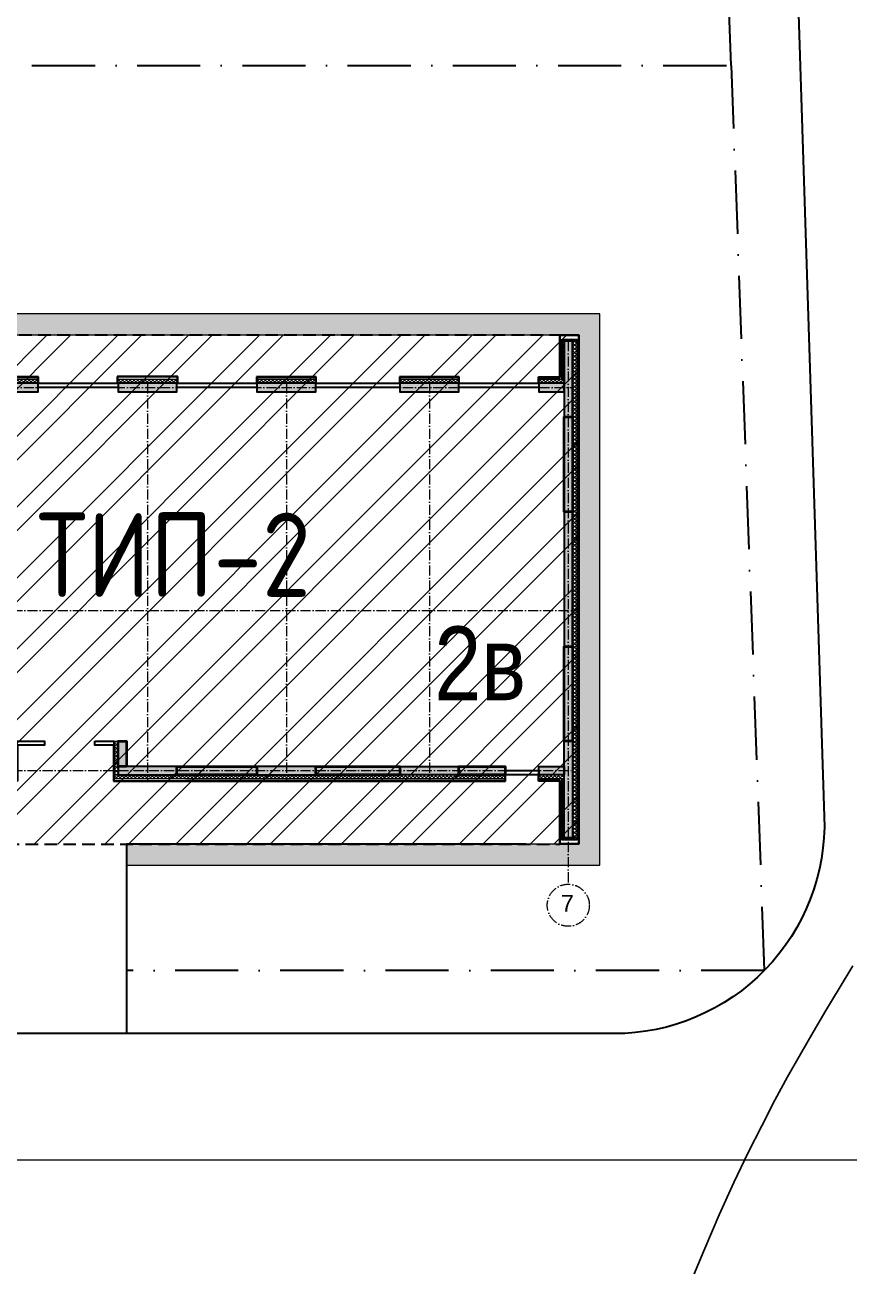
# Model space of a CAD drawing. Header units: millimetres. Extents: x 1353783 to 6492029790, y -7276956 to -512500.
# Drawn here: x 9993529 to 9997447, y -2812207 to -2806309 of the extents above; entities that cross this region are included whole.
import ezdxf
from ezdxf.enums import TextEntityAlignment as Align

# ---------------------------------------------------------------- set-up
doc = ezdxf.new("R2010")
doc.units = ezdxf.units.MM
for name, pattern in [('( Dashed )', [0.75, 0.5, -0.25]), ('482 Границы районов', [5, 3, -1, 0, -1]), ('ACAD_ISO10W100', [18, 12, -3, 0, -3]), ('CONTI', [0]), ('осевая', [50.800000000000004, 31.75, -6.35, 6.35, -6.35])]:
    doc.linetypes.add(name, pattern=pattern)
doc.layers.get('0').update_dxf_attribs({"lineweight": 5})
doc.layers.get('Defpoints').update_dxf_attribs({"color": 255})
for name, color, linetype, lineweight in [('!A-DIAFRAGM типовой', 142, 'Continuous', 0), ('7земля', 7, 'Continuous', 30), ('DIAFRAGM', 46, 'Continuous', 30), ('G-ANNO-SCHD', 231, 'Continuous', 9), ('Hatch', 254, 'Continuous', 5), ('INSULATION', 81, 'Continuous', 5), ('Room_name', 250, 'Continuous', 20), ('Room_number', 250, 'Continuous', 13), ('ГП-Граница учасика ИЖС', 3, 'Continuous', 5), ('ГП-Тратуар', 3, 'Continuous', 5), ('оси', 231, 'осевая', 9)]:
    doc.layers.add(name, color=color, linetype=linetype, lineweight=lineweight)
for name, color, linetype in [('GORIZUNKNOWN', 32, 'CONTI'), ('Заливка', 7, 'Continuous'), ('РЕЛЬЕФ', 7, 'CONTI')]:
    doc.layers.add(name, color=color, linetype=linetype)
doc.styles.add('GOST Common', font='', dxfattribs={"height": 3})
doc.styles.add('ISOCPEUR', font='', dxfattribs={"width": 0.85})
doc.styles.add('основной', font='Arial Narrow.ttf', dxfattribs={"height": 1.5})
doc.styles.get('GOST Common').set_extended_font_data('GOST Common')
doc.styles.get('ISOCPEUR').set_extended_font_data('ISOCPEUR')

# ---------------------------------------------------------------- blocks, each defined once
blk = doc.blocks.new('амвамвам')
at = {"lineweight": 30, "ltscale": 100, "true_color": 0x939598}
h = blk.add_hatch(color=252, dxfattribs=at)
h.dxf.hatch_style = 1
h.paths.add_polyline_path([(9923480.360560589, -3455391.887693424), (9923480.360560581, -3455891.887693424), (9918930.360285982, -3455891.887693426), (9918930.357679904, -3455391.887648867)], flags=17)
h.paths.add_polyline_path([(9926280.360560589, -3455391.887648841), (9926280.360560581, -3455891.887648841), (9937030.35794767, -3455891.887648845), (9937530.35794767, -3455891.887648843), (9937530.35794767, -3443291.857615525), (9937530.35794767, -3442791.857615525), (9912030.357746854, -3442791.857615529), (9911530.357746854, -3442791.857615529), (9911530.357746847, -3458391.654640783), (9912030.361011267, -3458391.654640779), (9912030.357746847, -3443291.85458154), (9937030.357947677, -3443291.857665112), (9937030.357947677, -3455391.887693433)])
at = {"color": 251, "lineweight": 15, "ltscale": 100, "true_color": 0x636466}
blk.add_lwpolyline([(9926280.360560589, -3455391.887648841), (9926280.360560581, -3455891.887648841), (9937030.35794767, -3455891.887648845), (9937530.35794767, -3455891.887648843), (9937530.35794767, -3443291.857615525), (9937530.35794767, -3442791.857615525), (9912030.357746854, -3442791.857615529), (9911530.357746854, -3442791.857615529), (9911530.357746847, -3458391.654640783), (9912030.361011267, -3458391.654640779), (9912030.357746847, -3443291.85458154), (9937030.357947677, -3443291.857665112), (9937030.357947677, -3455391.887693433)], close=True, dxfattribs=at)
blk = doc.blocks.new('ТИП-2')
at = {"layer": '!A-DIAFRAGM типовой', "lineweight": 0, "ltscale": 100, "true_color": 0x000000}
h = blk.add_hatch(color=18, dxfattribs=at)
h.dxf.hatch_style = 1
h.paths.add_polyline_path([(10321114.28069974, -2871325.794384203), (10321314.28069974, -2871325.794339576), (10321314.2802981, -2869525.794339576), (10321114.2802981, -2869525.794384203)])
h = blk.add_hatch(color=18, dxfattribs=at)
h.dxf.hatch_style = 1
h.paths.add_polyline_path([(10345614.2808138, -2871325.784358687), (10345814.2808138, -2871325.78431406), (10345814.28041215, -2869525.78909589), (10345614.28041215, -2869525.789140517)])
h = blk.add_hatch(color=18, dxfattribs=at)
h.dxf.hatch_style = 1
h.paths.add_polyline_path([(10327514.28055711, -2870525.800309684), (10327514.28060173, -2870725.800309684), (10328314.27932481, -2870725.800131175), (10328314.27928018, -2870525.800131175)])
h = blk.add_hatch(color=18, dxfattribs=at)
h.dxf.hatch_style = 1
h.paths.add_polyline_path([(10331714.2812801, -2870525.800449893), (10331714.28132472, -2870725.800449893), (10333114.27990833, -2870725.800137503), (10333114.2798637, -2870525.800137503)])
h = blk.add_hatch(color=18, dxfattribs=at)
h.dxf.hatch_style = 1
h.paths.add_polyline_path([(10335014.28127516, -2870525.800449896), (10335014.28131979, -2870725.800449896), (10336414.27990339, -2870725.800137506), (10336414.27985877, -2870525.800137506)])
h = blk.add_hatch(color=18, dxfattribs=at)
h.dxf.hatch_style = 1
h.paths.add_polyline_path([(10338314.28127516, -2870525.800449896), (10338314.28131979, -2870725.800449896), (10339714.27990339, -2870725.800137506), (10339714.27985877, -2870525.800137506)])
h = blk.add_hatch(color=18, dxfattribs=at)
h.dxf.hatch_style = 1
h.paths.add_polyline_path([(10341714.28127514, -2870525.800449898), (10341714.28131977, -2870725.800449898), (10343114.27990338, -2870725.800137509), (10343114.27985875, -2870525.800137509)])
h = blk.add_hatch(color=18, dxfattribs=at)
h.dxf.hatch_style = 1
h.paths.add_polyline_path([(10345014.2805906, -2870525.791351355), (10345014.28063523, -2870725.791351355), (10345614.28067992, -2870725.791217473), (10345614.28063529, -2870525.791217473)])
h = blk.add_hatch(color=18, dxfattribs=at)
h.dxf.hatch_style = 1
h.paths.add_polyline_path([(10327514.28073561, -2871325.794377865), (10327714.28073561, -2871325.794333238), (10327714.28060173, -2870725.794333238), (10327514.28060173, -2870725.794377865)])
h = blk.add_hatch(color=18, dxfattribs=at)
h.dxf.hatch_style = 1
h.paths.add_polyline_path([(10345814.28014073, -2873575.794361891), (10345614.28014073, -2873575.794406518), (10345614.28085477, -2876775.794416242), (10345814.28085477, -2876775.794371615)])
h = blk.add_hatch(color=18, dxfattribs=at)
h.dxf.hatch_style = 1
h.paths.add_polyline_path([(10321114.28003041, -2876775.795799684), (10321314.28003041, -2876775.795755057), (10321314.2794391, -2874125.798562277), (10321114.2794391, -2874125.798606904)])
h = blk.add_hatch(color=18, dxfattribs=at)
h.dxf.hatch_style = 1
h.paths.add_polyline_path([(10327714.28037449, -2874125.798539959), (10327514.28037449, -2874125.798584586), (10327514.28096579, -2876775.794385423), (10327714.28096579, -2876775.794340796)])
h = blk.add_hatch(color=18, dxfattribs=at)
h.dxf.hatch_style = 1
h.paths.add_polyline_path([(10321314.27962602, -2874925.831572238), (10321314.27967064, -2875125.831572238), (10322714.27967064, -2875125.831259849), (10322714.27962602, -2874925.831259849)])
h = blk.add_hatch(color=18, dxfattribs=at)
h.dxf.hatch_style = 1
h.paths.add_polyline_path([(10326114.28152829, -2874925.825995184), (10326114.28157292, -2875125.825995184), (10327514.28157292, -2875125.825682795), (10327514.28152829, -2874925.825682795)])
h = blk.add_hatch(color=18, dxfattribs=at)
h.dxf.hatch_style = 1
h.paths.add_polyline_path([(10321114.27915135, -2881326.077643656), (10321314.27915135, -2881326.077599029), (10321314.27863808, -2879025.800171928), (10321114.27863808, -2879025.800216555)])
h = blk.add_hatch(color=18, dxfattribs=at)
h.dxf.hatch_style = 1
h.paths.add_polyline_path([(10327514.2807444, -2879025.799959368), (10327714.2807444, -2879025.800003995), (10327714.28023113, -2881326.058647835), (10327514.28023113, -2881326.058603208)])
h = blk.add_hatch(color=18, dxfattribs=at)
h.dxf.hatch_style = 1
h.paths.add_polyline_path([(10332314.28074961, -2879025.801131424), (10332514.28074961, -2879025.801176051), (10332514.28057111, -2879825.794317264), (10332314.28057111, -2879825.794272637)])
h = blk.add_hatch(color=18, dxfattribs=at)
h.dxf.hatch_style = 1
h.paths.add_polyline_path([(10345614.28074932, -2879025.800275051), (10345814.28074932, -2879025.800319678), (10345814.2802361, -2881325.824323273), (10345614.2802361, -2881325.824278646)])
h = blk.add_hatch(color=18, dxfattribs=at)
h.dxf.hatch_style = 1
h.paths.add_polyline_path([(10327714.2805659, -2879825.794171644), (10327714.28061052, -2879625.794171644), (10328314.28098999, -2879625.794305526), (10328314.28094537, -2879825.794305526)])
h = blk.add_hatch(color=18, dxfattribs=at)
h.dxf.hatch_style = 1
h.paths.add_polyline_path([(10331714.28102024, -2879825.794138756), (10331714.28106486, -2879625.794138756), (10332314.28061573, -2879625.794272637), (10332314.28057111, -2879825.794272637)])
h = blk.add_hatch(color=18, dxfattribs=at)
h.dxf.hatch_style = 1
h.paths.add_polyline_path([(10335014.28225489, -2879625.824392607), (10335014.28229951, -2879825.824392607), (10336414.28110833, -2879825.824080218), (10336414.2810637, -2879625.824080218)])
h = blk.add_hatch(color=18, dxfattribs=at)
h.dxf.hatch_style = 1
h.paths.add_polyline_path([(10338314.28253459, -2879625.794518085), (10338314.28257921, -2879825.794518085), (10339714.28052839, -2879825.794205696), (10339714.28048377, -2879625.794205696)])
h = blk.add_hatch(color=18, dxfattribs=at)
h.dxf.hatch_style = 1
h.paths.add_polyline_path([(10341714.28127385, -2879825.824144751), (10341714.28131847, -2879625.824144751), (10343114.27988221, -2879625.824457141), (10343114.27983759, -2879825.824457141)])
h = blk.add_hatch(color=18, dxfattribs=at)
h.dxf.hatch_style = 1
h.paths.add_polyline_path([(10345014.28052612, -2879825.793282383), (10345014.28057075, -2879625.793282383), (10345614.28061544, -2879625.793416264), (10345614.28057081, -2879825.793416264)])
h = blk.add_hatch(color=18, dxfattribs=at)
h.dxf.hatch_style = 1
h.paths.add_polyline_path([(10321314.28051204, -2881126.057442903), (10321314.28055666, -2881326.057442903), (10321914.28006483, -2881326.057309022), (10321914.2800202, -2881126.057309022)])
h = blk.add_hatch(color=18, dxfattribs=at)
h.dxf.hatch_style = 1
h.paths.add_polyline_path([(10326914.28070969, -2881126.058737089), (10326914.28075432, -2881326.058737089), (10327514.28029807, -2881326.058603208), (10327514.28025345, -2881126.058603208)])
at = {"layer": 'Hatch', "lineweight": 40, "ltscale": 0.5, "true_color": 0x000000}
for points in [[(10345814.28061054, -2873575.794361891), (10345614.28061054, -2873575.794361891), (10345614.28061054, -2871325.788480768), (10345814.28061054, -2871325.788480768)], [(10326114.2815506, -2875125.831259849), (10326114.2815506, -2874925.831259849), (10322714.27970029, -2874925.831259849), (10322714.27970029, -2875125.831259849)], [(10321314.27894875, -2879025.800193593), (10321114.27894875, -2879025.800193593), (10321114.27894875, -2876775.793202593), (10321314.27894875, -2876775.793202593)], [(10327714.28061054, -2878025.796644622), (10327514.28061054, -2878025.796644622), (10327514.28061054, -2876775.794349302), (10327714.28061054, -2876775.794349302)], [(10345814.28061053, -2879025.800297365), (10345614.28061053, -2879025.800297365), (10345614.28061053, -2876775.794416242), (10345814.28061053, -2876775.794416242)], [(10335214.28061027, -2879625.821870604), (10335014.28061027, -2879625.821870604), (10335014.28061027, -2879025.825927126), (10335214.28061027, -2879025.825927126)], [(10328314.28098999, -2879825.824323271), (10328314.28098999, -2879625.824323271), (10330914.29235347, -2879625.824323271), (10330914.29235347, -2879825.824323271)], [(10336414.28108601, -2879825.794361876), (10336414.28108601, -2879625.794361876), (10338314.28253459, -2879625.794361876), (10338314.28253459, -2879825.794361876)], [(10339714.28050608, -2879825.794361876), (10339714.28050608, -2879625.794361876), (10341714.28129616, -2879625.794361876), (10341714.28129616, -2879825.794361876)], [(10343114.2798599, -2879825.794361876), (10343114.2798599, -2879625.794361876), (10344214.28054843, -2879625.794361876), (10344214.28054843, -2879825.794361876)]]:
    blk.add_hatch(color=18, dxfattribs=at).paths.add_polyline_path(points)
at = {"layer": 'INSULATION', "ltscale": 0.5, "true_color": 0x000000}
h = blk.add_hatch(dxfattribs=at)
h.set_pattern_fill('ANSI37', color=18, scale=9.999997768927233, angle=-90.00000000000006)
h.set_pattern_definition([(314.9999999999999, (10327382.394814, -2869475.794395359), (22.45063529377169, 22.45063529377164), []), (44.99999999999994, (10327382.394814, -2869475.794395359), (-22.45063529377164, 22.45063529377169), [])])
h.paths.add_polyline_path([(10321364.2798853, -2869475.794395359), (10321364.2798853, -2869525.794384203), (10321064.28030925, -2869525.794384203), (10321064.28030925, -2869475.794395359)])
h = blk.add_hatch(dxfattribs=at)
h.set_pattern_fill('ANSI37', color=18, scale=9.999997768927233, angle=180)
h.set_pattern_definition([(225, (10321114.2802981, -2875843.908888947), (22.45063529377165, -22.45063529377168), []), (314.9999999999999, (10321114.2802981, -2875843.908888947), (22.45063529377168, 22.45063529377165), [])])
h.paths.add_polyline_path([(10321114.2802981, -2871325.790389668), (10321064.28030925, -2871325.790389668), (10321064.28030925, -2869525.794384204), (10321114.2802981, -2869525.794384204)])
h = blk.add_hatch(dxfattribs=at)
h.set_pattern_fill('ANSI37', color=18, scale=9.999997768927233, angle=180)
h.set_pattern_definition([(225, (10321364.2798853, -2875843.90884432), (22.45063529377165, -22.45063529377168), []), (314.9999999999999, (10321364.2798853, -2875843.90884432), (22.45063529377168, 22.45063529377165), [])])
h.paths.add_polyline_path([(10321364.2798853, -2871325.790345041), (10321314.27989646, -2871325.790345041), (10321314.27989646, -2869525.794339577), (10321364.2798853, -2869525.794339577)])
h = blk.add_hatch(dxfattribs=at)
h.set_pattern_fill('ANSI37', color=18, scale=9.999997768927233, angle=-90.00000000000006)
h.set_pattern_definition([(314.9999999999999, (10351882.39492805, -2869475.789151673), (22.45063529377169, 22.45063529377164), []), (44.99999999999994, (10351882.39492805, -2869475.789151673), (-22.45063529377164, 22.45063529377169), [])])
h.paths.add_polyline_path([(10345914.28061054, -2869475.789151673), (10345914.28061054, -2869525.789140517), (10345564.28042331, -2869525.789140517), (10345564.28042331, -2869475.789151673)])
h = blk.add_hatch(dxfattribs=at)
h.set_pattern_fill('ANSI37', color=18, scale=9.999997768927233, angle=180)
h.set_pattern_definition([(225, (10345614.28041215, -2875843.903645261), (22.45063529377165, -22.45063529377168), []), (314.9999999999999, (10345614.28041215, -2875843.903645261), (22.45063529377168, 22.45063529377165), [])])
h.paths.add_polyline_path([(10345614.28041215, -2870425.78714325), (10345564.28042331, -2870425.78714325), (10345564.28042331, -2869525.789140518), (10345614.28041215, -2869525.789140518)])
h = blk.add_hatch(dxfattribs=at)
h.set_pattern_fill('ANSI37', color=18, scale=20)
h.set_pattern_definition([(45, (10345814.28061054, -2874889.555347299), (-44.90128060534577, 44.90128060534577), []), (135, (10345814.28061054, -2874889.555347299), (-44.90128060534577, -44.90128060534576), [])])
h.paths.add_polyline_path([(10345814.28061054, -2869525.78909589), (10345914.28061054, -2869525.78909589), (10345914.28061054, -2881325.824323273), (10345814.28061054, -2881325.824323273)])
h = blk.add_hatch(dxfattribs=at)
h.set_pattern_fill('ANSI37', color=18, scale=20)
h.set_pattern_definition([(45, (10327414.2815629, -2865889.519247569), (-44.90128060534577, 44.90128060534577), []), (135, (10327414.2815629, -2865889.519247569), (-44.90128060534577, -44.90128060534576), [])])
h.paths.add_polyline_path([(10327414.2815629, -2870425.794355548), (10327514.2815629, -2870425.794355548), (10327514.2815629, -2871325.789249334), (10327414.2815629, -2871325.789249334)])
h = blk.add_hatch(dxfattribs=at)
h.set_pattern_fill('ANSI37', color=18, scale=20, angle=-90.00000000000001)
h.set_pattern_definition([(315, (10332450.5196007, -2870425.794355548), (44.90128060534578, 44.90128060534576), []), (44.99999999999999, (10332450.5196007, -2870425.794355548), (-44.90128060534575, 44.90128060534578), [])])
h.paths.add_polyline_path([(10328314.27928018, -2870425.794355548), (10328314.27928018, -2870525.794355548), (10327514.28056893, -2870525.794355548), (10327514.28056893, -2870425.794355548)])
h = blk.add_hatch(dxfattribs=at)
h.set_pattern_fill('ANSI37', color=18, scale=20, angle=-90.00000000000001)
h.set_pattern_definition([(315, (10337250.52018422, -2870425.794361876), (44.90128060534578, 44.90128060534576), []), (44.99999999999999, (10337250.52018422, -2870425.794361876), (-44.90128060534575, 44.90128060534578), [])])
h.paths.add_polyline_path([(10333114.2798637, -2870425.794361876), (10333114.2798637, -2870525.794361876), (10331714.28128971, -2870525.794361876), (10331714.28128971, -2870425.794361876)])
h = blk.add_hatch(dxfattribs=at)
h.set_pattern_fill('ANSI37', color=18, scale=20, angle=-90.00000000000001)
h.set_pattern_definition([(315, (10340550.52017928, -2870425.794361879), (44.90128060534578, 44.90128060534576), []), (44.99999999999999, (10340550.52017928, -2870425.794361879), (-44.90128060534575, 44.90128060534578), [])])
h.paths.add_polyline_path([(10336414.27985877, -2870425.794361879), (10336414.27985877, -2870525.794361879), (10335014.28128477, -2870525.794361879), (10335014.28128477, -2870425.794361879)])
h = blk.add_hatch(dxfattribs=at)
h.set_pattern_fill('ANSI37', color=18, scale=20, angle=-90.00000000000001)
h.set_pattern_definition([(315, (10343850.52017928, -2870425.794361879), (44.90128060534578, 44.90128060534576), []), (44.99999999999999, (10343850.52017928, -2870425.794361879), (-44.90128060534575, 44.90128060534578), [])])
h.paths.add_polyline_path([(10339714.27985877, -2870425.794361879), (10339714.27985877, -2870525.794361879), (10338314.28128477, -2870525.794361879), (10338314.28128477, -2870425.794361879)])
h = blk.add_hatch(dxfattribs=at)
h.set_pattern_fill('ANSI37', color=18, scale=20, angle=-90.00000000000001)
h.set_pattern_definition([(315, (10347250.52017927, -2870425.794361881), (44.90128060534578, 44.90128060534576), []), (44.99999999999999, (10347250.52017927, -2870425.794361881), (-44.90128060534575, 44.90128060534578), [])])
h.paths.add_polyline_path([(10343114.27985875, -2870425.794361881), (10343114.27985875, -2870525.794361881), (10341714.28128475, -2870525.794361881), (10341714.28128475, -2870425.794361881)])
h = blk.add_hatch(dxfattribs=at)
h.set_pattern_fill('ANSI37', color=18, scale=20, angle=-90.00000000000001)
h.set_pattern_definition([(315, (10349750.51964987, -2870425.785062528), (44.90128060534578, 44.90128060534576), []), (44.99999999999999, (10349750.51964987, -2870425.785062528), (-44.90128060534575, 44.90128060534578), [])])
h.paths.add_polyline_path([(10345614.28063529, -2870425.785062528), (10345614.28063529, -2870525.785062528), (10345014.28063528, -2870525.785062528), (10345014.28063528, -2870425.785062528)])
h = blk.add_hatch(dxfattribs=at)
h.set_pattern_fill('ANSI37', color=18, scale=9.999997768927233, angle=-90.00000000000006)
h.set_pattern_definition([(314.9999999999999, (10327382.394814, -2871325.790345041), (22.45063529377169, 22.45063529377164), []), (44.99999999999994, (10327382.394814, -2871325.790345041), (-22.45063529377164, 22.45063529377169), [])])
h.paths.add_polyline_path([(10321364.2798853, -2871325.790345041), (10321364.2798853, -2871375.790333886), (10321064.28030925, -2871375.790333886), (10321064.28030925, -2871325.790345041)])
h = blk.add_hatch(dxfattribs=at)
h.set_pattern_fill('ANSI37', color=18, scale=9.999997768927233, angle=-90.00000000000006)
h.set_pattern_definition([(314.9999999999999, (10327382.39437895, -2874075.798565724), (22.45063529377169, 22.45063529377164), []), (44.99999999999994, (10327382.39437895, -2874075.798565724), (-22.45063529377164, 22.45063529377169), [])])
h.paths.add_polyline_path([(10321364.27945026, -2874075.798565724), (10321364.27945026, -2874125.798554569), (10321014.27946141, -2874125.798554569), (10321014.27946141, -2874075.798565724)])
h = blk.add_hatch(dxfattribs=at)
h.set_pattern_fill('ANSI37', color=18, scale=20)
h.set_pattern_definition([(45, (10321014.27946141, -2874889.533734227), (-44.90128060534577, 44.90128060534577), []), (135, (10321014.27946141, -2874889.533734227), (-44.90128060534577, -44.90128060534576), [])])
h.paths.add_polyline_path([(10321014.27946141, -2874125.798606904), (10321114.27946141, -2874125.798606904), (10321114.27946141, -2881326.048640783), (10321014.27946141, -2881326.048640783)])
h = blk.add_hatch(dxfattribs=at)
h.set_pattern_fill('ANSI37', color=18, scale=9.999997768927233, angle=180)
h.set_pattern_definition([(225, (10321364.27945026, -2880543.938621005), (22.45063529377165, -22.45063529377168), []), (314.9999999999999, (10321364.27945026, -2880543.938621005), (22.45063529377168, 22.45063529377165), [])])
h.paths.add_polyline_path([(10321364.27945026, -2874825.824133673), (10321314.27946142, -2874825.824133673), (10321314.27946142, -2874125.798562277), (10321364.27945026, -2874125.798562277)])
h = blk.add_hatch(dxfattribs=at)
h.set_pattern_fill('ANSI37', color=18, scale=20)
h.set_pattern_definition([(45, (10327414.28061054, -2874689.525385892), (-44.90128060534577, 44.90128060534577), []), (135, (10327414.28061054, -2874689.525385892), (-44.90128060534577, -44.90128060534576), [])])
h.paths.add_polyline_path([(10327414.28061054, -2874125.798386612), (10327514.28061054, -2874125.798386612), (10327514.28061054, -2874925.830007446), (10327414.28061054, -2874925.830007446)])
h = blk.add_hatch(dxfattribs=at)
h.set_pattern_fill('ANSI37', color=18, scale=20, angle=-90.00000000000001)
h.set_pattern_definition([(315, (10330450.52060862, -2874825.824133673), (44.90128060534578, 44.90128060534576), []), (44.99999999999999, (10330450.52060862, -2874825.824133673), (-44.90128060534575, 44.90128060534578), [])])
h.paths.add_polyline_path([(10327414.28159401, -2874825.824133673), (10327414.28159401, -2874925.824133673), (10321314.27962602, -2874925.824133673), (10321314.27962602, -2874825.824133673)])
h = blk.add_hatch(dxfattribs=at)
h.set_pattern_fill('ANSI37', color=18, scale=20, angle=179.9999999999999)
h.set_pattern_definition([(225, (10332614.28057056, -2888962.033331858), (44.90128060534573, -44.90128060534581), []), (314.9999999999999, (10332614.28057056, -2888962.033331858), (44.90128060534581, 44.90128060534572), [])])
h.paths.add_polyline_path([(10332614.28057056, -2879925.794317249), (10332514.28057056, -2879925.794317249), (10332514.28057056, -2879025.801176051), (10332614.28057056, -2879025.801176051)])
h = blk.add_hatch(dxfattribs=at)
h.set_pattern_fill('ANSI37', color=18, scale=20, angle=179.9999999999999)
h.set_pattern_definition([(225, (10335014.28061027, -2888962.063337865), (44.90128060534573, -44.90128060534581), []), (314.9999999999999, (10335014.28061027, -2888962.063337865), (44.90128060534581, 44.90128060534572), [])])
h.paths.add_polyline_path([(10335014.28061027, -2879825.824323271), (10334914.28061027, -2879825.824323271), (10334914.28061027, -2879025.825927126), (10335014.28061027, -2879025.825927126)])
h = blk.add_hatch(dxfattribs=at)
h.set_pattern_fill('ANSI37', color=18, scale=20)
h.set_pattern_definition([(45, (10327714.28025345, -2874989.564133187), (-44.90128060534577, 44.90128060534577), []), (135, (10327714.28025345, -2874989.564133187), (-44.90128060534577, -44.90128060534576), [])])
h.paths.add_polyline_path([(10327714.28025345, -2879925.785347199), (10327814.28025345, -2879925.785347199), (10327814.28025345, -2881426.079039743), (10327714.28025345, -2881426.079039743)])
h = blk.add_hatch(dxfattribs=at)
h.set_pattern_fill('ANSI37', color=18, scale=20, angle=-90.00000000000001)
h.set_pattern_definition([(315, (10336350.53136806, -2879825.824323271), (44.90128060534578, 44.90128060534576), []), (44.99999999999999, (10336350.53136806, -2879825.824323271), (-44.90128060534575, 44.90128060534578), [])])
h.paths.add_polyline_path([(10330914.29235347, -2879825.824323271), (10330914.29235347, -2879925.824323271), (10327714.28053664, -2879925.824323271), (10327714.28053664, -2879825.824323271)])
h = blk.add_hatch(dxfattribs=at)
h.set_pattern_fill('ANSI37', color=18, scale=20, angle=-90.00000000000001)
h.set_pattern_definition([(315, (10337150.5195857, -2879825.794317264), (44.90128060534578, 44.90128060534576), []), (44.99999999999999, (10337150.5195857, -2879825.794317264), (-44.90128060534575, 44.90128060534578), [])])
h.paths.add_polyline_path([(10332514.28057083, -2879825.794317264), (10332514.28057083, -2879925.794317264), (10331714.28105371, -2879925.794317264), (10331714.28105371, -2879825.794317264)])
h = blk.add_hatch(dxfattribs=at)
h.set_pattern_fill('ANSI37', color=18, scale=20, angle=-90.00000000000001)
h.set_pattern_definition([(315, (10337150.51958543, -2879825.794317264), (44.90128060534578, 44.90128060534576), []), (44.99999999999999, (10337150.51958543, -2879825.794317264), (-44.90128060534575, 44.90128060534578), [])])
h.paths.add_polyline_path([(10332514.28057056, -2879825.794317264), (10332514.28057056, -2879925.794317264), (10331714.28105371, -2879925.794317264), (10331714.28105371, -2879825.794317264)])
h = blk.add_hatch(dxfattribs=at)
h.set_pattern_fill('ANSI37', color=18, scale=20, angle=-90.00000000000001)
h.set_pattern_definition([(315, (10348350.49587957, -2879825.824323271), (44.90128060534578, 44.90128060534576), []), (44.99999999999999, (10348350.49587957, -2879825.824323271), (-44.90128060534575, 44.90128060534578), [])])
h.paths.add_polyline_path([(10344214.28054843, -2879825.824323271), (10344214.28054843, -2879925.824323271), (10334914.28061027, -2879925.824323271), (10334914.28061027, -2879825.824323271)])
h = blk.add_hatch(dxfattribs=at)
h.set_pattern_fill('ANSI37', color=18, scale=20, angle=-90.00000000000001)
h.set_pattern_definition([(315, (10350550.47336881, -2879825.793460892), (44.90128060534578, 44.90128060534576), []), (44.99999999999999, (10350550.47336881, -2879825.793460892), (-44.90128060534575, 44.90128060534578), [])])
h.paths.add_polyline_path([(10345614.2805485, -2879825.793460892), (10345614.2805485, -2879925.793460892), (10345014.28057075, -2879925.793460892), (10345014.28057075, -2879825.793460892)])
h = blk.add_hatch(dxfattribs=at)
h.set_pattern_fill('ANSI37', color=18, scale=9.999997768927233, angle=180)
h.set_pattern_definition([(225, (10345614.2805485, -2886243.907965635), (22.45063529377165, -22.45063529377168), []), (314.9999999999999, (10345614.2805485, -2886243.907965635), (22.45063529377168, 22.45063529377165), [])])
h.paths.add_polyline_path([(10345614.2805485, -2881325.824290544), (10345564.28055965, -2881325.824290544), (10345564.28055965, -2879925.793460892), (10345614.2805485, -2879925.793460892)])
h = blk.add_hatch(dxfattribs=at)
h.set_pattern_fill('ANSI37', color=18, scale=20, angle=-90.00000000000001)
h.set_pattern_definition([(315, (10324750.51957127, -2881326.077621342), (44.90128060534578, 44.90128060534576), []), (44.99999999999999, (10324750.51957127, -2881326.077621342), (-44.90128060534575, 44.90128060534578), [])])
h.paths.add_polyline_path([(10321914.28009829, -2881326.077621342), (10321914.28009829, -2881426.077621342), (10321014.27946141, -2881426.077621342), (10321014.27946141, -2881326.077621342)])
h = blk.add_hatch(dxfattribs=at)
h.set_pattern_fill('ANSI37', color=18, scale=20, angle=-90.00000000000001)
h.set_pattern_definition([(315, (10330750.51926805, -2881326.079039743), (44.90128060534578, 44.90128060534576), []), (44.99999999999999, (10330750.51926805, -2881326.079039743), (-44.90128060534575, 44.90128060534578), [])])
h.paths.add_polyline_path([(10327714.28025345, -2881326.079039743), (10327714.28025345, -2881426.079039743), (10326914.28071002, -2881426.079039743), (10326914.28071002, -2881326.079039743)])
h = blk.add_hatch(dxfattribs=at)
h.set_pattern_fill('ANSI37', color=18, scale=9.999997768927233, angle=-90.00000000000006)
h.set_pattern_definition([(314.9999999999999, (10351882.3950644, -2881325.824290544), (22.45063529377169, 22.45063529377164), []), (44.99999999999994, (10351882.3950644, -2881325.824290544), (-22.45063529377164, 22.45063529377169), [])])
h.paths.add_polyline_path([(10345914.28061054, -2881325.824290544), (10345914.28061054, -2881375.824279389), (10345564.28055965, -2881375.824279389), (10345564.28055965, -2881325.824290544)])
at = {"color": 18, "linetype": 'ByBlock', "lineweight": 30, "true_color": 0x000000}
for points in [[(10328314.27928018, -2870525.794355548), (10331714.28130241, -2870525.794355548), (10331714.28130241, -2870625.800449893), (10328314.27928018, -2870625.800449893)], [(10333114.27986369, -2870525.756146566), (10335014.28131978, -2870525.756146566), (10335014.28131978, -2870625.756146566), (10333114.27986369, -2870625.756146566)], [(10336414.27985876, -2870525.794361879), (10338314.28129747, -2870525.794361879), (10338314.28129747, -2870625.800449896), (10336414.27985876, -2870625.800449896)], [(10339714.27985876, -2870525.794361879), (10341714.28131977, -2870525.794361879), (10341714.28131977, -2870625.799449384), (10339714.27985876, -2870625.799449384)], [(10343114.27985875, -2870525.794339563), (10345014.28061292, -2870525.794339563), (10345014.28061292, -2870625.800185732), (10343114.27985875, -2870625.800185732)], [(10327514.2815629, -2871325.795381329), (10327614.2815629, -2871325.795381329), (10327614.2815629, -2872125.795181153), (10327514.2815629, -2872125.795181153)], [(10327514.28071269, -2873325.798386612), (10327614.28071269, -2873325.798386612), (10327614.28071269, -2874125.798562272), (10327514.28071269, -2874125.798562272)], [(10332614.28057056, -2879025.768387593), (10333264.25908176, -2879025.768387593), (10333264.25908176, -2879125.768387593), (10332614.28057056, -2879125.768387593)], [(10334464.24565501, -2879025.825927157), (10334914.29123075, -2879025.825927157), (10334914.29123075, -2879125.825927126), (10334464.24565501, -2879125.825927126)], [(10330914.29235347, -2879725.797039525), (10331714.29235347, -2879725.797039525), (10331714.29235347, -2879825.824323271), (10330914.29235347, -2879825.824323271)], [(10344214.28054843, -2879725.800007225), (10345014.28057075, -2879725.800007225), (10345014.28057075, -2879825.793282383), (10344214.28054843, -2879825.793282383)]]:
    blk.add_lwpolyline(points, close=True, dxfattribs=at)
at = {"layer": '7земля', "color": 18, "lineweight": 30, "ltscale": 100, "true_color": 0x000000}
for p, q in [((10320964.28027582, -2871475.796514559), (10320964.2804097, -2869375.791233699)), ((10320964.2804097, -2869375.791233699), (10321414.2809006, -2869375.791233699)), ((10320974.28027646, -2871465.796514559), (10320974.28040907, -2869385.791233699)), ((10320974.28040907, -2869385.791233699), (10321404.28089996, -2869385.791233699)), ((10321404.28089996, -2869385.791233699), (10321404.28076736, -2871465.796514559)), ((10321414.2809006, -2869375.791233699), (10321414.28076672, -2871475.796514559)), ((10345514.28045678, -2869375.79436189), (10345964.28061054, -2869375.794317263)), ((10345514.28059066, -2870375.794339575), (10345514.28045678, -2869375.79436189)), ((10345524.28045812, -2869385.794360898), (10345954.28061054, -2869385.794318255)), ((10345524.280592, -2870385.794339138), (10345524.28045812, -2869385.794360898)), ((10345954.28061054, -2869385.794318255), (10345954.28061053, -2881465.824344593)), ((10345964.28061054, -2869375.794317263), (10345964.28061053, -2881475.824345585)), ((10328324.28124144, -2870375.794355548), (10327364.28159401, -2870375.794355548)), ((10327364.28159401, -2870375.794355548), (10327364.28159401, -2871335.795381329)), ((10328314.28124144, -2870385.794355548), (10327374.28159401, -2870385.794355548)), ((10327374.28159401, -2870385.794355548), (10327374.28159401, -2871325.795381329)), ((10328314.28124144, -2870525.794355548), (10328314.28124144, -2870385.794355548)), ((10328324.28124144, -2870525.794355548), (10328324.28124144, -2870375.794355548)), ((10333124.27992577, -2870375.794361876), (10331704.28132896, -2870375.794361876)), ((10331704.28132896, -2870375.794361876), (10331704.28132896, -2870525.794361875)), ((10333114.27992577, -2870385.794361876), (10331714.28132896, -2870385.794361876)), ((10331714.28132896, -2870385.794361876), (10331714.28132896, -2870525.794361875)), ((10333114.27992577, -2870525.794361876), (10333114.27992577, -2870385.794361876)), ((10333124.27992577, -2870525.794361876), (10333124.27992577, -2870375.794361876)), ((10336434.27992084, -2870365.794361879), (10334994.28132403, -2870365.79436188)), ((10334994.28132403, -2870365.79436188), (10334994.28132403, -2870525.794361878)), ((10336424.27992084, -2870375.794361879), (10335004.28132403, -2870375.79436188)), ((10335004.28132403, -2870375.79436188), (10335004.28132403, -2870525.794361878)), ((10336424.27992084, -2870525.794361879), (10336424.27992084, -2870375.794361879)), ((10336434.27992084, -2870525.794361879), (10336434.27992084, -2870365.794361879)), ((10339724.27992084, -2870375.794361879), (10338304.28132403, -2870375.79436188)), ((10338304.28132403, -2870375.79436188), (10338304.28132403, -2870525.794361878)), ((10339714.27992084, -2870385.794361879), (10338314.28132403, -2870385.79436188)), ((10338314.28132403, -2870385.79436188), (10338314.28132403, -2870525.794361878)), ((10339714.27992084, -2870525.794361879), (10339714.27992084, -2870385.794361879)), ((10339724.27992084, -2870525.794361879), (10339724.27992084, -2870375.794361879)), ((10343124.27992082, -2870375.794361881), (10341704.28132401, -2870375.794361882)), ((10341704.28132401, -2870375.794361882), (10341704.28132401, -2870525.794361881)), ((10343114.27992082, -2870385.794361881), (10341714.28132401, -2870385.794361882)), ((10341714.28132401, -2870385.794361882), (10341714.28132401, -2870525.794361881)), ((10343114.27992082, -2870525.794361881), (10343114.27992082, -2870385.794361881)), ((10343124.27992082, -2870525.794361881), (10343124.27992082, -2870375.794361881)), ((10345004.28061053, -2870375.794361889), (10345514.28059066, -2870375.794339575)), ((10345004.28061054, -2870525.794361876), (10345004.28061053, -2870375.794361889)), ((10345014.28061053, -2870385.794361452), (10345524.280592, -2870385.794339138)), ((10345014.28061054, -2870525.794361875), (10345014.28061053, -2870385.794361452)), ((10321404.28076736, -2871465.796514559), (10320974.28027646, -2871465.796514559)), ((10327364.28159401, -2871335.795381329), (10327514.27367144, -2871335.795381329)), ((10327374.28159401, -2871325.795381329), (10327514.27367144, -2871325.795381329)), ((10321414.28076672, -2871475.796514559), (10320964.28027582, -2871475.796514559)), ((10320964.28106804, -2881476.057353649), (10320964.28106805, -2874025.8241832)), ((10320964.28106805, -2874025.8241832), (10321414.27945026, -2874025.824160886)), ((10320974.28106804, -2881466.057353649), (10320974.28106805, -2874035.824182704)), ((10320974.28106805, -2874035.824182704), (10321404.27945026, -2874035.824161382)), ((10321404.27945026, -2874035.824161382), (10321404.27945026, -2874785.824122479)), ((10321414.27945026, -2874025.824160886), (10321414.27945026, -2874775.824122517)), ((10327364.28159401, -2874775.82414483), (10327364.21292597, -2874115.798386612)), ((10327364.21292597, -2874115.798386612), (10327514.21293713, -2874115.798386612)), ((10327374.28263445, -2874785.824144868), (10327374.21396641, -2874125.798386612)), ((10327374.21396641, -2874125.798386612), (10327514.21293713, -2874125.798386612)), ((10321404.27945026, -2874785.824122479), (10327374.28263445, -2874785.824144868)), ((10321414.27945026, -2874775.824122517), (10327364.28159401, -2874775.82414483)), ((10332614.261845, -2879125.768828188), (10332614.29885607, -2879965.794317266)), ((10332624.26184499, -2879125.768387593), (10332624.29929667, -2879975.794317266)), ((10334904.29123078, -2879125.822909051), (10334904.28061027, -2879976.91874114)), ((10334914.29123078, -2879125.823033837), (10334914.28073513, -2879966.912338934)), ((10330914.29235347, -2879965.809323515), (10327854.28034276, -2879965.803491376)), ((10327854.28034276, -2879965.803491376), (10327854.28034276, -2881465.80350904)), ((10330924.29235347, -2879975.809342574), (10327864.28034276, -2879975.803510435)), ((10327864.28034276, -2879975.803510435), (10327864.28034276, -2881475.803510435)), ((10330914.29235347, -2879825.839303969), (10330914.29235347, -2879965.809323515)), ((10330924.29235347, -2879825.839303969), (10330924.29235347, -2879975.809342574)), ((10331704.28105371, -2879975.794317264), (10331704.28105371, -2879825.794317265)), ((10332624.29929667, -2879975.794317266), (10331704.28105371, -2879975.794317264)), ((10331714.28105371, -2879965.794317264), (10331714.28105371, -2879825.794317265)), ((10332614.29885607, -2879965.794317266), (10331714.28105371, -2879965.794317264)), ((10334904.28061027, -2879976.91874114), (10336614.28759306, -2879975.82432327)), ((10334914.28073513, -2879966.912338934), (10336614.28119298, -2879965.824325318)), ((10336614.28759306, -2879965.82432327), (10344214.28054843, -2879965.82432327)), ((10336614.28759306, -2879975.82432327), (10344224.28054843, -2879975.82432327)), ((10344214.28054843, -2879965.82432327), (10344214.28054843, -2879825.82432327)), ((10344224.28054843, -2879975.82432327), (10344224.28054843, -2879825.82432327)), ((10345004.28057075, -2879975.794361888), (10345004.28057075, -2879825.824323284)), ((10345514.28052619, -2879975.794361888), (10345004.28057075, -2879975.794361888)), ((10345014.28057075, -2879965.794361888), (10345014.28057075, -2879825.824323284)), ((10345524.28052827, -2879965.794361888), (10345014.28057075, -2879965.794361888)), ((10345514.28021374, -2881475.824300958), (10345514.28052619, -2879975.794361888)), ((10345524.28021582, -2881465.82430195), (10345524.28052827, -2879965.794361888)), ((10321914.28019727, -2881126.05755519), (10321914.28013364, -2881466.057353649)), ((10321924.28019727, -2881126.057557062), (10321924.28013176, -2881476.057353649)), ((10326904.28066573, -2881475.803376555), (10326904.28073118, -2881126.058489048)), ((10326914.2806676, -2881465.803377949), (10326914.28073118, -2881126.05849092)), ((10321924.28013176, -2881476.057353649), (10320964.28106804, -2881476.057353649)), ((10321914.28013364, -2881466.057353649), (10320974.28106804, -2881466.057353649)), ((10327864.28034276, -2881475.803510435), (10326904.28066573, -2881475.803376555)), ((10327854.28034276, -2881465.80350904), (10326914.2806676, -2881465.803377949)), ((10345964.28061053, -2881475.824345585), (10345514.28021374, -2881475.824300958)), ((10345954.28061053, -2881465.824344593), (10345524.28021582, -2881465.82430195))]:
    blk.add_line(p, q, dxfattribs=at)
at = {"layer": '7земля', "color": 18, "linetype": '( Dashed )', "lineweight": 30, "ltscale": 600, "true_color": 0x000000}
for p, q in [((10321414.2809006, -2869375.791233699), (10345514.28045678, -2869375.788007024)), ((10320964.28027582, -2871475.796514559), (10320964.28106805, -2874025.8241832)), ((10327864.28034276, -2881475.824301024), (10345514.28021374, -2881475.824300958))]:
    blk.add_line(p, q, dxfattribs=at)
at = {"layer": 'DIAFRAGM', "color": 18, "ltscale": 0.5, "true_color": 0x000000}
for points in [[(10321114.28069974, -2871325.794384203), (10321314.28069974, -2871325.794339576), (10321314.2802981, -2869525.794339576), (10321114.2802981, -2869525.794384203)], [(10345614.2808138, -2871325.784358687), (10345814.2808138, -2871325.78431406), (10345814.28041215, -2869525.78909589), (10345614.28041215, -2869525.789140517)], [(10327514.28055711, -2870525.800309684), (10327514.28060173, -2870725.800309684), (10328314.27932481, -2870725.800131175), (10328314.27928018, -2870525.800131175)], [(10331714.2812801, -2870525.800449893), (10331714.28132472, -2870725.800449893), (10333114.27990833, -2870725.800137503), (10333114.2798637, -2870525.800137503)], [(10335014.28127516, -2870525.800449896), (10335014.28131979, -2870725.800449896), (10336414.27990339, -2870725.800137506), (10336414.27985877, -2870525.800137506)], [(10338314.28127516, -2870525.800449896), (10338314.28131979, -2870725.800449896), (10339714.27990339, -2870725.800137506), (10339714.27985877, -2870525.800137506)], [(10341714.28127514, -2870525.800449898), (10341714.28131977, -2870725.800449898), (10343114.27990338, -2870725.800137509), (10343114.27985875, -2870525.800137509)], [(10345014.2805906, -2870525.791351355), (10345014.28063523, -2870725.791351355), (10345614.28067992, -2870725.791217473), (10345614.28063529, -2870525.791217473)], [(10327514.28073561, -2871325.794377865), (10327714.28073561, -2871325.794333238), (10327714.28060173, -2870725.794333238), (10327514.28060173, -2870725.794377865)], [(10345814.28014073, -2873575.794361891), (10345614.28014073, -2873575.794406518), (10345614.28085477, -2876775.794416242), (10345814.28085477, -2876775.794371615)], [(10321114.28003041, -2876775.795799684), (10321314.28003041, -2876775.795755057), (10321314.2794391, -2874125.798562277), (10321114.2794391, -2874125.798606904)], [(10327714.28037449, -2874125.798539959), (10327514.28037449, -2874125.798584586), (10327514.28096579, -2876775.794385423), (10327714.28096579, -2876775.794340796)], [(10321314.27962602, -2874925.831572238), (10321314.27967064, -2875125.831572238), (10322714.27967064, -2875125.831259849), (10322714.27962602, -2874925.831259849)], [(10326114.28152829, -2874925.825995184), (10326114.28157292, -2875125.825995184), (10327514.28157292, -2875125.825682795), (10327514.28152829, -2874925.825682795)], [(10321114.27915135, -2881326.077643656), (10321314.27915135, -2881326.077599029), (10321314.27863808, -2879025.800171928), (10321114.27863808, -2879025.800216555)], [(10327514.2807444, -2879025.799959368), (10327714.2807444, -2879025.800003995), (10327714.28023113, -2881326.058647835), (10327514.28023113, -2881326.058603208)], [(10332314.28074961, -2879025.801131424), (10332514.28074961, -2879025.801176051), (10332514.28057111, -2879825.794317264), (10332314.28057111, -2879825.794272637)], [(10345614.28074932, -2879025.800275051), (10345814.28074932, -2879025.800319678), (10345814.2802361, -2881325.824323273), (10345614.2802361, -2881325.824278646)], [(10327714.2805659, -2879825.794171644), (10327714.28061052, -2879625.794171644), (10328314.28098999, -2879625.794305526), (10328314.28094537, -2879825.794305526)], [(10331714.28102024, -2879825.794138756), (10331714.28106486, -2879625.794138756), (10332314.28061573, -2879625.794272637), (10332314.28057111, -2879825.794272637)], [(10335014.28225489, -2879625.824392607), (10335014.28229951, -2879825.824392607), (10336414.28110833, -2879825.824080218), (10336414.2810637, -2879625.824080218)], [(10338314.28253459, -2879625.794518085), (10338314.28257921, -2879825.794518085), (10339714.28052839, -2879825.794205696), (10339714.28048377, -2879625.794205696)], [(10341714.28127385, -2879825.824144751), (10341714.28131847, -2879625.824144751), (10343114.27988221, -2879625.824457141), (10343114.27983759, -2879825.824457141)], [(10345014.28052612, -2879825.793282383), (10345014.28057075, -2879625.793282383), (10345614.28061544, -2879625.793416264), (10345614.28057081, -2879825.793416264)], [(10321314.28051204, -2881126.057442903), (10321314.28055666, -2881326.057442903), (10321914.28006483, -2881326.057309022), (10321914.2800202, -2881126.057309022)], [(10326914.28070969, -2881126.058737089), (10326914.28075432, -2881326.058737089), (10327514.28029807, -2881326.058603208), (10327514.28025345, -2881126.058603208)]]:
    blk.add_lwpolyline(points, close=True, dxfattribs=at)
at = {"layer": 'Hatch', "color": 18, "lineweight": 40, "ltscale": 0.5, "true_color": 0x000000}
for points in [[(10345814.28061054, -2873575.794361891), (10345614.28061054, -2873575.794361891), (10345614.28061054, -2871325.788480768), (10345814.28061054, -2871325.788480768)], [(10326114.2815506, -2875125.831259849), (10326114.2815506, -2874925.831259849), (10322714.27970029, -2874925.831259849), (10322714.27970029, -2875125.831259849)], [(10321314.27894875, -2879025.800193593), (10321114.27894875, -2879025.800193593), (10321114.27894875, -2876775.793202593), (10321314.27894875, -2876775.793202593)], [(10327714.28061054, -2878025.796644622), (10327514.28061054, -2878025.796644622), (10327514.28061054, -2876775.794349302), (10327714.28061054, -2876775.794349302)], [(10345814.28061053, -2879025.800297365), (10345614.28061053, -2879025.800297365), (10345614.28061053, -2876775.794416242), (10345814.28061053, -2876775.794416242)], [(10335214.28061027, -2879625.821870604), (10335014.28061027, -2879625.821870604), (10335014.28061027, -2879025.825927126), (10335214.28061027, -2879025.825927126)], [(10328314.28098999, -2879825.824323271), (10328314.28098999, -2879625.824323271), (10330914.29235347, -2879625.824323271), (10330914.29235347, -2879825.824323271)], [(10336414.28108601, -2879825.794361876), (10336414.28108601, -2879625.794361876), (10338314.28253459, -2879625.794361876), (10338314.28253459, -2879825.794361876)], [(10339714.28050608, -2879825.794361876), (10339714.28050608, -2879625.794361876), (10341714.28129616, -2879625.794361876), (10341714.28129616, -2879825.794361876)], [(10343114.2798599, -2879825.794361876), (10343114.2798599, -2879625.794361876), (10344214.28054843, -2879625.794361876), (10344214.28054843, -2879825.794361876)]]:
    blk.add_lwpolyline(points, close=True, dxfattribs=at)
at = {"layer": 'INSULATION', "color": 18, "ltscale": 0.5, "true_color": 0x000000}
for points in [[(10321364.2798853, -2869475.794395359), (10321364.2798853, -2869525.794384203), (10321064.28030925, -2869525.794384203), (10321064.28030925, -2869475.794395359)], [(10321114.2802981, -2871325.790389668), (10321064.28030925, -2871325.790389668), (10321064.28030925, -2869525.794384204), (10321114.2802981, -2869525.794384204)], [(10321364.2798853, -2871325.790345041), (10321314.27989646, -2871325.790345041), (10321314.27989646, -2869525.794339577), (10321364.2798853, -2869525.794339577)], [(10345914.28061054, -2869475.789151673), (10345914.28061054, -2869525.789140517), (10345564.28042331, -2869525.789140517), (10345564.28042331, -2869475.789151673)], [(10345614.28041215, -2870425.78714325), (10345564.28042331, -2870425.78714325), (10345564.28042331, -2869525.789140518), (10345614.28041215, -2869525.789140518)], [(10345814.28061054, -2869525.78909589), (10345914.28061054, -2869525.78909589), (10345914.28061054, -2881325.824323273), (10345814.28061054, -2881325.824323273)], [(10327414.2815629, -2870425.794355548), (10327514.2815629, -2870425.794355548), (10327514.2815629, -2871325.789249334), (10327414.2815629, -2871325.789249334)], [(10328314.27928018, -2870425.794355548), (10328314.27928018, -2870525.794355548), (10327514.28056893, -2870525.794355548), (10327514.28056893, -2870425.794355548)], [(10333114.2798637, -2870425.794361876), (10333114.2798637, -2870525.794361876), (10331714.28128971, -2870525.794361876), (10331714.28128971, -2870425.794361876)], [(10336414.27985877, -2870425.794361879), (10336414.27985877, -2870525.794361879), (10335014.28128477, -2870525.794361879), (10335014.28128477, -2870425.794361879)], [(10339714.27985877, -2870425.794361879), (10339714.27985877, -2870525.794361879), (10338314.28128477, -2870525.794361879), (10338314.28128477, -2870425.794361879)], [(10343114.27985875, -2870425.794361881), (10343114.27985875, -2870525.794361881), (10341714.28128475, -2870525.794361881), (10341714.28128475, -2870425.794361881)], [(10345614.28063529, -2870425.785062528), (10345614.28063529, -2870525.785062528), (10345014.28063528, -2870525.785062528), (10345014.28063528, -2870425.785062528)], [(10321364.2798853, -2871325.790345041), (10321364.2798853, -2871375.790333886), (10321064.28030925, -2871375.790333886), (10321064.28030925, -2871325.790345041)], [(10321364.27945026, -2874075.798565724), (10321364.27945026, -2874125.798554569), (10321014.27946141, -2874125.798554569), (10321014.27946141, -2874075.798565724)], [(10321014.27946141, -2874125.798606904), (10321114.27946141, -2874125.798606904), (10321114.27946141, -2881326.048640783), (10321014.27946141, -2881326.048640783)], [(10321364.27945026, -2874825.824133673), (10321314.27946142, -2874825.824133673), (10321314.27946142, -2874125.798562277), (10321364.27945026, -2874125.798562277)], [(10327414.28061054, -2874125.798386612), (10327514.28061054, -2874125.798386612), (10327514.28061054, -2874925.830007446), (10327414.28061054, -2874925.830007446)], [(10327414.28159401, -2874825.824133673), (10327414.28159401, -2874925.824133673), (10321314.27962602, -2874925.824133673), (10321314.27962602, -2874825.824133673)], [(10332614.28057056, -2879925.794317249), (10332514.28057056, -2879925.794317249), (10332514.28057056, -2879025.801176051), (10332614.28057056, -2879025.801176051)], [(10335014.28061027, -2879825.824323271), (10334914.28061027, -2879825.824323271), (10334914.28061027, -2879025.825927126), (10335014.28061027, -2879025.825927126)], [(10327714.28025345, -2879925.785347199), (10327814.28025345, -2879925.785347199), (10327814.28025345, -2881426.079039743), (10327714.28025345, -2881426.079039743)], [(10330914.29235347, -2879825.824323271), (10330914.29235347, -2879925.824323271), (10327714.28053664, -2879925.824323271), (10327714.28053664, -2879825.824323271)], [(10332514.28057083, -2879825.794317264), (10332514.28057083, -2879925.794317264), (10331714.28105371, -2879925.794317264), (10331714.28105371, -2879825.794317264)], [(10332514.28057056, -2879825.794317264), (10332514.28057056, -2879925.794317264), (10331714.28105371, -2879925.794317264), (10331714.28105371, -2879825.794317264)], [(10344214.28054843, -2879825.824323271), (10344214.28054843, -2879925.824323271), (10334914.28061027, -2879925.824323271), (10334914.28061027, -2879825.824323271)], [(10345614.2805485, -2879825.793460892), (10345614.2805485, -2879925.793460892), (10345014.28057075, -2879925.793460892), (10345014.28057075, -2879825.793460892)], [(10345614.2805485, -2881325.824290544), (10345564.28055965, -2881325.824290544), (10345564.28055965, -2879925.793460892), (10345614.2805485, -2879925.793460892)], [(10321914.28009829, -2881326.077621342), (10321914.28009829, -2881426.077621342), (10321014.27946141, -2881426.077621342), (10321014.27946141, -2881326.077621342)], [(10327714.28025345, -2881326.079039743), (10327714.28025345, -2881426.079039743), (10326914.28071002, -2881426.079039743), (10326914.28071002, -2881326.079039743)], [(10345914.28061054, -2881325.824290544), (10345914.28061054, -2881375.824279389), (10345564.28055965, -2881375.824279389), (10345564.28055965, -2881325.824290544)]]:
    blk.add_lwpolyline(points, close=True, dxfattribs=at)
at = {"layer": 'оси', "color": 251, "linetype": 'ACAD_ISO10W100', "lineweight": 13, "ltscale": 20, "true_color": 0x636466}
for p, q in [((10321214.27855784, -2869375.791233699), (10321214.28146976, -2882425.823073712)), ((10345714.28062705, -2869525.798193383), (10345714.28061053, -2882425.824323284)), ((10327614.28060475, -2870525.80028737), (10327614.28060966, -2881475.80347557)), ((10332414.28060504, -2870525.800271384), (10332414.28060928, -2879975.794317265)), ((10335714.28118027, -2870525.800271384), (10335714.28118451, -2879976.400334424)), ((10339014.28060011, -2870525.800293701), (10339014.28060434, -2879975.82432327)), ((10342414.27772741, -2870525.800293704), (10342414.27983605, -2879975.82432327)), ((10319914.25899982, -2870625.794361888), (10322414.28082091, -2870625.794919732)), ((10327364.28159401, -2870625.796247389), (10345814.28153783, -2870625.80036424)), ((10320964.28106805, -2875925.794361888), (10345814.28261997, -2875925.794361888)), ((10320964.28106804, -2879725.794819324), (10345814.28059313, -2879725.800364242)), ((10319914.25928302, -2881226.028686455), (10327864.28034276, -2881226.022316434))]:
    blk.add_line(p, q, dxfattribs=at)
for centre in [(10319414.25899982, -2870625.794361887), (10319414.25928302, -2881226.028686453), (10321214.28146899, -2882925.82307255), (10345714.28061053, -2882925.824323284)]:
    blk.add_circle(centre, 500, dxfattribs=at)
at = {"layer": 'оси', "color": 251, "linetype": 'ACAD_ISO10W100', "lineweight": 13, "ltscale": 20, "true_color": 0x636466, "char_height": 400, "width": 158.3999999999999, "attachment_point": 2, "line_spacing_factor": 1.016949152542373, "style": 'GOST Common'}
for s, insert in [('{\\fArial|b0|i0|c204|p34;Г}', (10319419.89483052, -2870379.912045029)), ('{\\fArial|b0|i0|c204|p34;А}', (10319419.89511372, -2880980.146369595)), ('{\\fArial|b0|i0|c204|p34;1}', (10321194.14962821, -2882679.940755692)), ('{\\fArial|b0|i0|c0|p34;7}', (10345694.14876976, -2882679.942006425))]:
    blk.add_mtext(s, dxfattribs=dict(at, insert=insert))
blk = doc.blocks.new('оо')
at = {"layer": 'GORIZUNKNOWN', "color": 9, "true_color": 0xc7c8ca}
blk.add_lwpolyline([(222936.1234596913, -3431658.711817344), (222936.7734596914, -3431657.951817344), (222937.3834596913, -3431657.251817344), (222937.9534596913, -3431656.621817344), (222938.4934596913, -3431656.051817344), (222938.9934596913, -3431655.541817344), (222939.4734596913, -3431655.061817344), (222939.9334596913, -3431654.621817344), (222940.3934596913, -3431654.201817344), (222940.8334596913, -3431653.801817344), (222941.2834596914, -3431653.401817343), (222941.7434596913, -3431653.001817344), (222942.2134596913, -3431652.581817344)], dxfattribs=at)
blk = doc.blocks.new('RM_AREA')
at = {"layer": 'Room_number', "color": 0, "linetype": 'ByBlock', "lineweight": -2, "style": 'ISOCPEUR', "width": 0.85}
blk.add_attdef('ROOM_NAME', text='', height=3, dxfattribs=at).set_placement((0, 5), align=Align.CENTER)
at = {"layer": 'Room_number', "linetype": 'ByBlock', "lineweight": -2, "style": 'ISOCPEUR', "width": 0.85}
blk.add_attdef('AREA', text='', height=3, dxfattribs=at).set_placement((0, 0), align=Align.CENTER)

msp = doc.modelspace()

# ---------------------------------------------------------------- hatches: boundary and pattern name
at = {"layer": 'ГП-Граница учасика ИЖС', "true_color": 0xffd1a3}
h = msp.add_hatch(dxfattribs=at)
h.set_pattern_fill('ANSI32', color=41, scale=25)
h.set_pattern_definition([(45, (329299.6006442942, 21999.99469449464), (-168.3798022700466, 168.3798022700466), []), (45, (329411.8538942933, 21999.99469449464), (-168.3798022700466, 168.3798022700466), [])])
h.paths.add_polyline_path([(9991165.416084744, -2807781.700913199), (9996163.325212382, -2807781.701005153), (9996162.370328257, -2810201.707515835), (9991164.46120062, -2810201.707423881)])
at = {"layer": 'Заливка', "lineweight": 13, "ltscale": 100}
h = msp.add_hatch(dxfattribs=at)
h.set_pattern_fill('ANSI31', color=5, scale=500)
h.set_pattern_definition([(45, (298297.5959995128, 0), (-1122.532015133644, 1122.532015133644), [])])
edge = h.paths.add_edge_path()
edge.add_line((9993521.711506056, -2792997.198002459), (9997384.295728192, -2799850.169152897))
edge.add_arc((9991112.000014009, -2803385.463547097), 7199.999998598544, 1.9092143735800846, 29.40719215401799, ccw=False)
edge.add_line((9998308.003083542, -2803145.588990106), (9998562.380676348, -2810751.660984116))
edge.add_line((9998562.380676348, -2810751.660984116), (9998562.374345342, -2843655.42617224))
edge.add_arc((9991344.808837956, -2843654.559363493), 7217.565559436492, 354.3683025843494, 359.9931189425915, ccw=False)
edge.add_line((9998527.537102746, -2844362.844107753), (9997354.745448625, -2855583.693741224))
edge.add_arc((9998546.403282007, -2855726.36640384), 1200.168271751862, 173.1726920478366, 265.2806640401693)
edge.add_line((9998447.659623092, -2856922.465718423), (10009648.01770237, -2857846.43620676))
edge.add_arc((10009745.68951279, -2856650.344432967), 1200.073045230524, 265.3316348105094, 378.4961889337435)
edge.add_line((10010883.77249546, -2856269.631367181), (10004063.52843834, -2835875.312450094))
edge.add_arc((10009188.62121129, -2833879.460735881), 5499.999999684074, 181.1082291558856, 201.2773033454911, ccw=False)
edge.add_line((10003689.65001653, -2833985.836464661), (10002920.70407251, -2794236.058550351))
edge.add_arc((10001720.92853904, -2794259.267800278), 1199.99999999748, 1.108229156372152, 75.41439199760292)
edge.add_line((10002023.12006737, -2793097.940852257), (10001342.96350429, -2792920.955764939))
edge.add_line((10001342.96350429, -2792920.955764939), (9994867.566089097, -2791246.209229371))
edge.add_arc((9994567.094125599, -2792407.982270524), 1199.999999999315, 75.4992129609704, 209.4071921240503)

# ---------------------------------------------------------------- linework, layer by layer
at = {"layer": 'Defpoints', "lineweight": 0, "ltscale": 100}
msp.add_lwpolyline([(9958662.359783849, -2811701.426922695), (9997840.96486362, -2811701.442994324)], dxfattribs=at)
at = {"layer": 'ГП-Граница учасика ИЖС', "color": 251, "lineweight": 30, "ltscale": 100}
msp.add_lwpolyline([(9992542.370707275, -2802201.716794636), (9992542.370822733, -2801601.66173806, -0.414213562373095), (9992842.370880455, -2801301.661795783), (9995993.124571102, -2801301.662402019, -0.3515729143778324), (9996969.349251905, -2802084.902172926, -0.0463262206650786), (9997108.669238387, -2803185.568083004), (9997329.303854823, -2810069.628847041, -0.4236290941061943), (9996329.816870501, -2811101.662466808), (9992842.36912491, -2811101.661795788, -0.414213562373095), (9992542.369182631, -2810801.661738066), (9992542.369298076, -2810201.661738068)], format="xyb", dxfattribs=at)
at = {"layer": 'ГП-Граница учасика ИЖС', "color": 94, "linetype": '482 Границы районов', "lineweight": 30, "ltscale": 100}
for points in [[(9991162.370967789, -2801601.66147254), (9990562.370962441, -2801601.661357095), (9990562.370019635, -2806501.661357089), (9996886.592664141, -2806501.662573932), (9996707.267356237, -2801601.662539433), (9993972.370867291, -2801601.662013212)], [(9991162.369327687, -2810801.661472539), (9990562.36919227, -2810801.661357094), (9990562.370019635, -2806501.661357089), (9996886.592664141, -2806501.662573932), (9997043.959771078, -2810801.662604216), (9994012.36923755, -2810801.662020908)]]:
    msp.add_lwpolyline(points, dxfattribs=at)
at = {"layer": 'ГП-Граница учасика ИЖС', "color": 251, "lineweight": 30, "ltscale": 100}
msp.add_lwpolyline([(9995912.369074432, -2810201.662386477), (9994012.369352996, -2810201.662020905), (9994012.369179826, -2811101.662020908)], dxfattribs=at)

# ---------------------------------------------------------------- block references
at = {"color": 1, "lineweight": 30, "xscale": 0.1999999999999998, "yscale": 0.1999999999999998, "zscale": 0.1999999999999998, "rotation": 359.9999889757423}
msp.add_blockref('амвамвам', (8008756.432392774, -2119122.94911043), dxfattribs=at)
at = {"layer": 'ГП-Граница учасика ИЖС', "color": 5}
ref = msp.add_blockref('RM_AREA', (9994297.343819158, -2808856.335386921), dxfattribs=dict(at, xscale=12, yscale=12, zscale=12, rotation=9.31783028229428e-08))
ref.add_attrib('ROOM_NAME', 'ТИП-2', dxfattribs={"layer": 'Room_name', "color": 30, "linetype": 'ByBlock', "lineweight": -2, "height": 400, "rotation": 1.334021321025711e-07, "style": 'ISOCPEUR', "width": 0.85}).set_placement((9994237.37263836, -2809026.532767009), align=Align.CENTER)
at = {"layer": 'ГП-Тратуар', "color": 3, "lineweight": 30, "xscale": 0.1999999999999999, "yscale": 0.1999999999999999, "zscale": 0.1999999999999999, "rotation": 359.9999938462217}
msp.add_blockref('ТИП-2', (7926969.574035021, -2233906.321197499), dxfattribs=at)
at = {"layer": 'РЕЛЬЕФ', "color": 240, "lineweight": 30, "true_color": 0xed1f24, "xscale": 200.0000000000001, "yscale": 200.0000000000001, "zscale": 200.0000000000001, "rotation": 17.80578495452471}
msp.add_blockref('оо', (-242329120.9759156, 637008728.1453253), dxfattribs=at)

# ---------------------------------------------------------------- texts
at = {"layer": 'G-ANNO-SCHD', "color": 0, "insert": (9995475.62211236, -2809167.465855572, 231991.4124539885), "char_height": 350, "width": 1716168.185823002, "attachment_point": 1, "line_spacing_factor": 1.149209049011899, "style": 'основной'}
msp.add_mtext('2в', dxfattribs=at)

doc.saveas('drawing.dxf')
